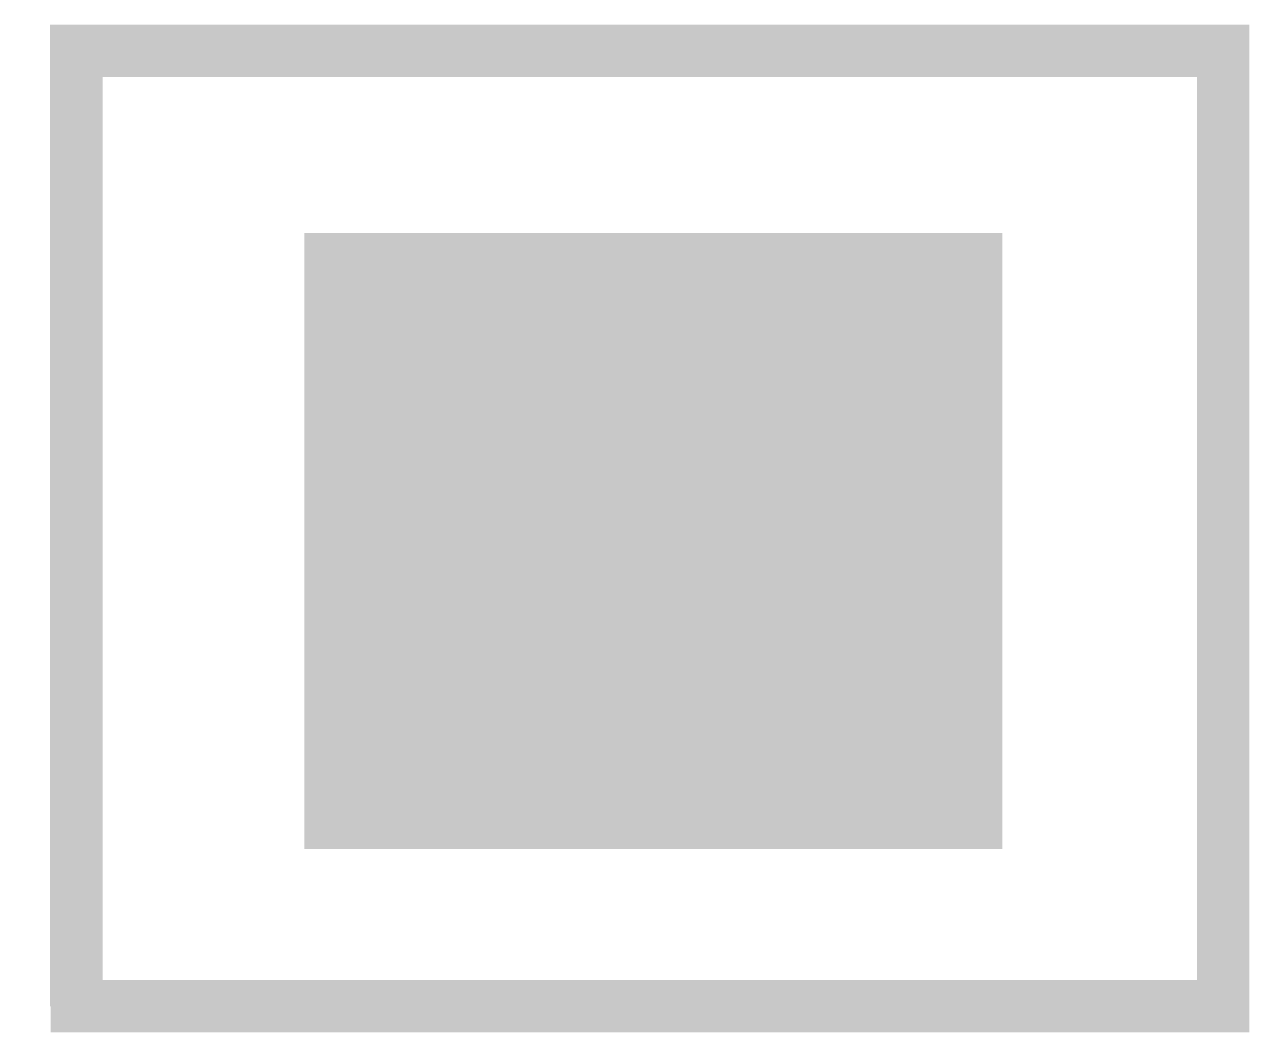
# Model space of a CAD drawing. Extents: x -0.16 to 6.84, y 0.03 to 5.79.
import ezdxf

# ---------------------------------------------------------------- set-up
doc = ezdxf.new("R2010")
doc.units = 0
doc.header["$MEASUREMENT"] = 0
doc.layers.get('0').update_dxf_attribs({"linetype": 'CONTINUOUS'})

msp = doc.modelspace()

# ---------------------------------------------------------------- linework, layer by layer
at = {"const_width": 0.3}
for points in [[(0.1332, 0.1765), (0.1332, 5.6409), (6.6945, 5.6409), (6.6945, 0.1765), (0.8624, 0.1765)], [(0.8624, 0.1765), (-0.0136, 0.1765)]]:
    msp.add_lwpolyline(points, dxfattribs=at)
for points in [[(1.4368, 4.5988), (5.4297, 4.5988), (5.4297, 1.0752), (1.4368, 1.0752)], [(5.4297, 1.0752), (1.4368, 1.0752), (5.4297, 4.5988), (5.4297, 1.0752)], [(5.4297, 4.5988), (5.4297, 1.0752), (1.4368, 1.0752), (1.4368, 4.5988)]]:
    msp.add_solid(points)

doc.saveas('drawing.dxf')
